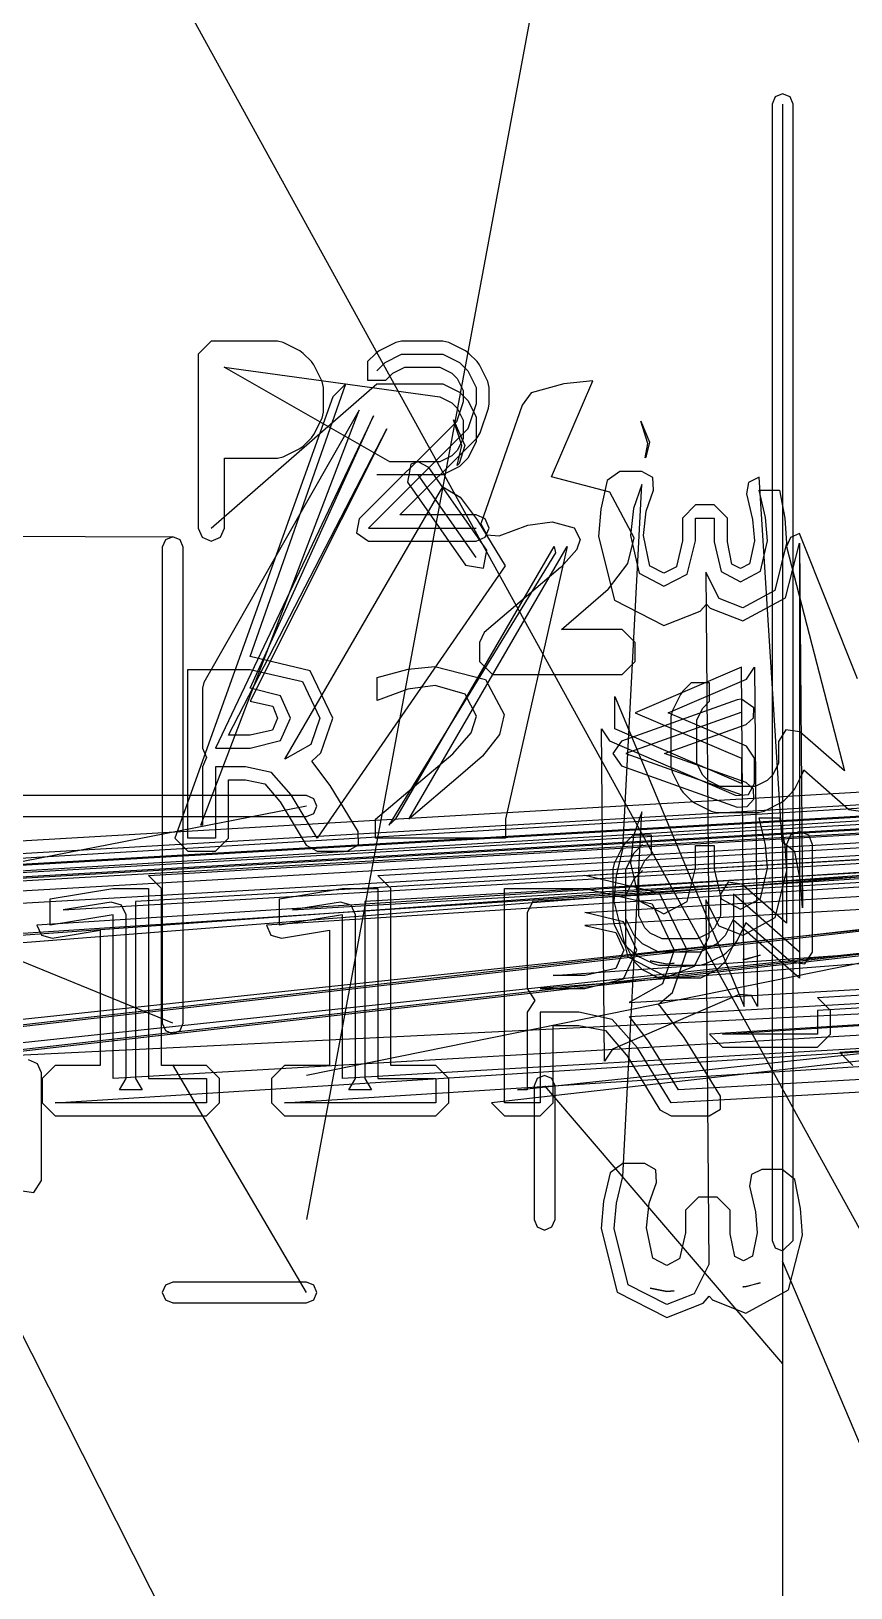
# Model space of a CAD drawing. Extents: x 0 to 334, y -361 to 120.
# Drawn here: x 89.48 to 94.19, y 55.73 to 64.69 of the extents above; entities that cross this region are included whole.
import ezdxf

# ---------------------------------------------------------------- set-up
doc = ezdxf.new("R2010")
doc.units = 0

msp = doc.modelspace()

# ---------------------------------------------------------------- linework, layer by layer
at = {"layer": 'Layer 1'}
for p, q in [((79.31, 84.9092), (292.42, -302.024)), ((77.19, 81.3792), (138.215, -39.3149)), ((128.07, 66.1792), (91.06, 58.6792)), ((92.43, 65.2192), (91.06, 57.8492)), ((93.757574, 64.311626), (93.74, 64.2692)), ((93.74, 64.2692), (93.74, 57.7292)), ((93.8, 64.3292), (93.757574, 64.311626)), ((93.842426, 64.311626), (93.8, 64.3292)), ((93.8, 64.3292), (93.8, 64.3292)), ((93.8, 64.2692), (93.8, 51.1292)), ((93.86, 64.2692), (93.842426, 64.311626)), ((93.86, 57.7292), (93.86, 64.2692)), ((90.51189, 62.9048), (90.43689, 62.8298)), ((90.892824, 62.904777), (90.51189, 62.9048)), ((90.926366, 62.896859), (90.892824, 62.904777)), ((91.6071, 62.9048), (91.573558, 62.896882)), ((91.845224, 62.904777), (91.6071, 62.9048)), ((91.878766, 62.896859), (91.845224, 62.904777)), ((90.43689, 62.8298), (90.4369, 62.306)), ((91.021604, 62.849239), (90.926366, 62.896859)), ((91.041095, 62.83519), (91.021604, 62.849239)), ((91.088714, 62.787571), (91.041095, 62.83519)), ((91.458829, 62.835213), (91.41121, 62.787594)), ((91.47832, 62.849262), (91.458829, 62.835213)), ((91.573558, 62.896882), (91.47832, 62.849262)), ((91.511862, 62.78218), (91.6071, 62.8298)), ((91.6071, 62.8298), (91.8452, 62.8298)), ((91.8452, 62.8298), (91.940438, 62.78218)), ((91.974004, 62.849239), (91.878766, 62.896859)), ((91.993495, 62.83519), (91.974004, 62.849239)), ((92.041114, 62.787571), (91.993495, 62.83519)), ((90.58689, 62.7548), (91.8275, 62.5846)), ((91.5393, 62.2108), (90.58689, 62.7548)), ((91.102763, 62.768079), (91.088714, 62.787571)), ((91.150382, 62.672841), (91.102763, 62.768079)), ((91.41121, 62.787594), (91.41121, 62.681528)), ((91.464243, 62.734561), (91.511862, 62.78218)), ((91.556289, 62.720541), (91.624805, 62.7548)), ((91.624805, 62.7548), (91.8275, 62.7548)), ((91.8275, 62.7548), (91.896016, 62.720541)), ((91.940438, 62.78218), (91.988057, 62.734561)), ((91.988057, 62.734561), (92.035676, 62.639323)), ((92.055163, 62.768079), (92.041114, 62.787571)), ((92.102782, 62.672841), (92.055163, 62.768079)), ((90.51189, 61.8298), (91.4643, 62.6596)), ((90.736167, 61.090805), (91.287043, 62.658994)), ((91.1583, 62.6393), (91.150382, 62.672841)), ((91.158376, 62.496476), (91.1583, 62.6393)), ((91.287043, 62.658994), (91.212043, 62.583994)), ((91.41121, 62.681528), (91.517276, 62.681528)), ((91.4643, 62.6596), (91.8452, 62.6596)), ((91.517276, 62.681528), (91.556289, 62.720541)), ((91.8452, 62.6596), (91.940438, 62.61198)), ((91.896016, 62.720541), (91.926423, 62.690134)), ((91.926423, 62.690134), (91.960681, 62.621618)), ((92.035676, 62.639323), (92.0357, 62.5441)), ((92.1107, 62.6393), (92.102782, 62.672841)), ((92.110682, 62.544085), (92.1107, 62.6393)), ((92.540955, 62.658911), (92.352071, 62.6083)), ((92.470427, 62.125306), (92.708126, 62.676572)), ((92.708126, 62.676572), (92.540955, 62.658911)), ((91.212043, 62.583994), (90.3019, 60.0438)), ((91.8275, 62.5846), (91.896016, 62.550341)), ((91.896016, 62.550341), (91.926423, 62.519934)), ((91.9607, 62.5563), (91.922529, 62.441786)), ((91.940438, 62.61198), (91.988057, 62.564361)), ((91.960681, 62.621618), (91.9607, 62.5563)), ((91.988057, 62.564361), (92.035676, 62.469123)), ((92.0357, 62.5441), (91.988081, 62.401243)), ((92.106833, 62.520368), (92.110682, 62.544085)), ((92.352071, 62.6083), (92.300699, 62.537119)), ((90.4519, 60.1188), (91.362043, 62.508994)), ((91.362043, 62.508994), (90.4687, 60.9408)), ((91.446167, 62.475921), (90.536, 60.5627)), ((90.7361, 60.907752), (91.446167, 62.475921)), ((91.102839, 62.367697), (91.150458, 62.462935)), ((91.150458, 62.462935), (91.158376, 62.496476)), ((91.926423, 62.519934), (91.960681, 62.451418)), ((92.035676, 62.469123), (92.0357, 62.3262)), ((92.059214, 62.377511), (92.106833, 62.520368)), ((92.300699, 62.537119), (92.063, 61.8531)), ((90.611, 60.6377), (91.521167, 62.400921)), ((91.521167, 62.400921), (90.7361, 60.8327)), ((91.08879, 62.348205), (91.102839, 62.367697)), ((91.922529, 62.441786), (91.363619, 61.882877)), ((91.988081, 62.401243), (91.416652, 61.829815)), ((91.905547, 62.451909), (91.971425, 62.304046)), ((91.953637, 62.304046), (91.905547, 62.451909)), ((91.905547, 62.451909), (91.905547, 62.451909)), ((91.960681, 62.451418), (91.9607, 62.3439)), ((92.041096, 62.348195), (92.059214, 62.377511)), ((92.98299, 62.443978), (93.033298, 62.324228)), ((93.023386, 62.315765), (92.98299, 62.443978)), ((92.98299, 62.443978), (92.98299, 62.443978)), ((90.4369, 62.306), (90.4369, 61.8298)), ((90.926441, 62.238918), (91.021679, 62.286537)), ((91.021679, 62.286537), (91.041171, 62.300586)), ((91.041171, 62.300586), (91.08879, 62.348205)), ((91.5977, 61.9048), (92.041096, 62.348195)), ((91.926442, 62.275384), (91.896035, 62.244977)), ((91.9607, 62.3439), (91.926442, 62.275384)), ((91.926476, 62.188823), (91.953637, 62.304046)), ((91.971425, 62.304046), (91.937533, 62.200562)), ((92.0357, 62.3262), (91.988081, 62.230962)), ((93.00846, 62.234368), (93.023386, 62.315765)), ((93.033298, 62.324228), (93.01392, 62.244382)), ((90.5869, 61.8298), (90.5869, 62.231)), ((90.5869, 62.231), (90.8929, 62.231)), ((90.8929, 62.231), (90.926441, 62.238918)), ((91.827519, 62.210719), (91.5393, 62.2108)), ((91.659386, 62.197242), (91.640954, 62.09279)), ((91.702021, 62.210799), (91.659386, 62.197242)), ((91.763838, 62.17881), (91.702021, 62.210799)), ((91.702021, 62.210799), (91.702021, 62.210799)), ((91.896035, 62.244977), (91.827519, 62.210719)), ((91.937167, 62.200132), (91.926476, 62.188823)), ((91.937533, 62.200562), (91.937167, 62.200132)), ((91.988081, 62.230962), (91.940462, 62.183343)), ((93.01369, 62.243928), (93.00846, 62.234368)), ((93.01392, 62.244382), (93.01369, 62.243928)), ((91.845224, 62.135724), (91.4643, 62.1358)), ((92.035729, 61.65961), (91.702396, 62.1358)), ((92.097171, 61.70262), (91.763838, 62.17881)), ((91.940462, 62.183343), (91.845224, 62.135724)), ((92.804682, 62.03638), (92.470427, 62.125306)), ((92.790927, 62.102462), (92.752852, 61.939005)), ((92.8627, 62.1557), (92.790927, 62.102462)), ((92.989555, 62.155692), (92.8627, 62.1557)), ((93.053453, 62.119948), (92.989555, 62.155692)), ((93.056457, 62.046793), (93.053453, 62.119948)), ((93.6641, 62.122), (93.604148, 62.092056)), ((93.798196, 60.023067), (93.6641, 62.122)), ((90.934611, 60.499524), (91.844764, 62.067718)), ((91.640954, 62.09279), (91.974287, 61.6166)), ((91.844764, 62.067718), (91.944019, 62.00652)), ((91.944019, 62.00652), (92.041699, 61.877614)), ((92.945599, 61.772962), (92.804682, 62.03638)), ((92.879577, 59.981795), (92.9896, 62.0807)), ((92.9896, 62.0807), (92.941423, 61.942789)), ((93.01467, 61.926866), (93.056457, 62.046793)), ((93.604148, 62.092056), (93.592059, 62.026141)), ((93.592059, 62.026141), (93.626553, 61.878171)), ((93.664061, 62.04696), (93.7813, 62.047)), ((93.700519, 61.89031), (93.664061, 62.04696)), ((93.7813, 62.047), (93.81255, 61.885853)), ((92.752852, 61.939005), (92.739523, 61.781642)), ((92.941423, 61.942789), (92.925147, 61.786139)), ((93.000102, 61.786131), (93.01467, 61.926866)), ((93.2989, 61.9623), (93.2239, 61.8873)), ((93.4069, 61.9623), (93.2989, 61.9623)), ((93.4819, 61.8873), (93.4069, 61.9623)), ((60.93, 61.8992), (90.29, 61.7792)), ((90.4369, 61.8298), (90.458867, 61.776767)), ((90.564933, 61.776767), (90.5869, 61.8298)), ((91.363619, 61.882877), (91.347372, 61.801147)), ((91.416652, 61.829815), (92.0357, 61.8298)), ((92.0357, 61.9048), (91.5977, 61.9048)), ((92.088733, 61.882833), (92.0357, 61.9048)), ((92.041699, 61.877614), (92.203186, 61.611989)), ((92.063, 61.8531), (92.097579, 61.789931)), ((92.1107, 61.8298), (92.088733, 61.882833)), ((92.088733, 61.776767), (92.1107, 61.8298)), ((92.169424, 61.785), (92.334014, 61.845591)), ((92.334014, 61.845591), (92.473578, 61.864688)), ((92.473578, 61.864688), (92.59964, 61.830768)), ((92.59964, 61.830768), (92.599985, 61.830512)), ((92.599985, 61.830512), (92.635687, 61.764558)), ((93.2239, 61.8873), (93.2238, 61.7569)), ((93.298845, 61.756908), (93.2989, 61.8873)), ((93.2989, 61.8873), (93.4069, 61.8873)), ((93.4069, 61.8873), (93.4069, 61.7509)), ((93.481939, 61.75094), (93.4819, 61.8873)), ((93.626553, 61.878171), (93.626554, 61.87817)), ((93.626554, 61.87817), (93.637277, 61.756936)), ((93.712238, 61.756896), (93.700519, 61.89031)), ((93.81255, 61.885853), (93.822967, 61.743444)), ((90.247574, 61.761626), (90.23, 61.7192)), ((90.29, 61.7792), (90.247574, 61.761626)), ((90.332426, 61.761626), (90.29, 61.7792)), ((90.29, 61.7792), (90.29, 61.7792)), ((90.35, 61.7192), (90.332426, 61.761626)), ((90.458867, 61.776767), (90.5119, 61.7548)), ((90.5119, 61.7548), (90.564933, 61.776767)), ((91.347372, 61.801147), (91.416652, 61.754844)), ((91.416652, 61.754844), (92.0357, 61.7548)), ((92.0357, 61.7548), (92.088733, 61.776767)), ((92.097579, 61.789931), (92.169424, 61.785)), ((92.635687, 61.764558), (92.616249, 61.707114)), ((92.739523, 61.781642), (92.83161, 61.415194)), ((92.90995, 61.625169), (92.945599, 61.772962)), ((92.925147, 61.786139), (92.973975, 61.569528)), ((93.036582, 61.610748), (93.000102, 61.786131)), ((93.2238, 61.7569), (93.188764, 61.607615)), ((93.250017, 61.564281), (93.298845, 61.756908)), ((93.4069, 61.7509), (93.445311, 61.580009)), ((93.508126, 61.621089), (93.481939, 61.75094)), ((93.637277, 61.756936), (93.609457, 61.623823)), ((93.671873, 61.582258), (93.712238, 61.756896)), ((93.822967, 61.743444), (93.754608, 61.470619)), ((93.816696, 61.428491), (93.897986, 61.743416)), ((93.844567, 61.775674), (93.8226, 61.722641)), ((93.8976, 61.797641), (93.844567, 61.775674)), ((94.2313, 60.9608), (93.8976, 61.797641)), ((93.897986, 61.743416), (93.914863, 59.644511)), ((90.29, 58.9792), (83.75, 61.6592)), ((90.23, 61.7192), (90.23, 58.9792)), ((90.35, 58.9792), (90.35, 61.7192)), ((92.493289, 61.686989), (91.5327, 60.1188)), ((91.574137, 60.155043), (92.484259, 61.723202)), ((91.649144, 60.154447), (92.559243, 61.722666)), ((92.078739, 61.598168), (92.097171, 61.70262)), ((92.559243, 61.722666), (92.2045, 60.1545)), ((92.484259, 61.723202), (92.493289, 61.686989)), ((92.616026, 61.706753), (92.522583, 61.602716)), ((92.616249, 61.707114), (92.616026, 61.706753)), ((93.8226, 61.722641), (94.1563, 60.432)), ((93.8976, 61.722641), (93.8979, 59.2393)), ((92.203186, 61.611989), (91.1221, 60.0438)), ((91.974287, 61.6166), (92.078739, 61.598168)), ((92.522256, 61.602411), (92.328622, 61.436717)), ((92.522583, 61.602716), (92.522256, 61.602411)), ((92.798043, 61.480149), (92.90995, 61.625169)), ((92.973975, 61.569528), (93.115902, 61.494576)), ((93.036771, 61.610458), (93.036582, 61.610748)), ((93.115857, 61.569568), (93.036771, 61.610458)), ((93.188274, 61.606916), (93.115857, 61.569568)), ((93.115902, 61.494576), (93.250017, 61.564281)), ((93.188764, 61.607615), (93.188274, 61.606916)), ((93.434295, 61.423399), (93.357472, 61.574802)), ((93.357472, 61.574802), (93.374368, 59.475869)), ((93.445311, 61.580009), (93.55729, 61.520797)), ((93.557329, 61.595837), (93.508126, 61.621089)), ((93.55729, 61.520797), (93.671873, 61.582258)), ((93.608918, 61.623001), (93.557329, 61.595837)), ((93.609457, 61.623823), (93.608918, 61.623001)), ((92.668125, 61.366413), (92.796464, 61.478589)), ((92.796464, 61.478589), (92.798043, 61.480149)), ((93.754608, 61.470619), (93.571014, 61.370184)), ((92.328621, 61.436716), (92.081377, 61.228457)), ((92.328622, 61.436717), (92.328621, 61.436716)), ((92.83161, 61.415194), (93.115955, 61.268922)), ((93.325368, 61.351203), (93.361242, 61.391889)), ((93.361242, 61.391889), (93.382328, 61.369312)), ((93.571014, 61.370184), (93.434295, 61.423399)), ((93.571033, 61.295156), (93.816696, 61.428491)), ((92.5266, 61.2464), (92.667921, 61.36624)), ((92.667921, 61.36624), (92.668125, 61.366413)), ((93.115955, 61.268922), (93.325368, 61.351203)), ((93.382328, 61.369312), (93.382645, 61.369008)), ((93.382645, 61.369008), (93.571033, 61.295156)), ((92.081377, 61.228457), (92.055123, 61.171459)), ((92.8769, 61.2464), (92.5266, 61.2464)), ((92.9519, 61.1714), (92.8769, 61.2464)), ((92.055123, 61.171459), (92.0551, 61.0608)), ((92.9519, 61.0608), (92.9519, 61.1714)), ((86.0102, 59.829852), (107.371814, 61.078794)), ((87.7558, 59.8299), (108.623054, 61.078794)), ((88.761854, 59.852209), (110.585528, 61.101119)), ((90.1499, 59.8299), (111.768887, 61.078799)), ((91.080169, 61.007533), (90.736167, 61.090805)), ((91.47, 59.8299), (113.089021, 61.078799)), ((91.645205, 61.017077), (91.798027, 61.033353)), ((91.798027, 61.033353), (92.089491, 60.957832)), ((92.0551, 61.0608), (92.1301, 60.9858)), ((92.661504, 59.829846), (114.023145, 61.078799)), ((92.8769, 60.9858), (92.9519, 61.0608)), ((93.5625, 61.0291), (92.95052, 60.766768)), ((93.579447, 59.076375), (93.5625, 61.0291)), ((93.592049, 60.96023), (93.6375, 61.029164)), ((93.6375, 61.029164), (93.654447, 59.076375)), ((107.296814, 61.003794), (85.4732, 58.5204)), ((85.5482, 58.5204), (107.371814, 61.003794)), ((107.371814, 61.003794), (86.0102, 59.7549)), ((108.548054, 61.003794), (86.7244, 58.5204)), ((86.7994, 58.5204), (108.623054, 61.003794)), ((108.623054, 61.003794), (87.7558, 59.7549)), ((111.332192, 60.944268), (89.5085, 59.5432)), ((90.3769, 60.0438), (90.3769, 61.0158)), ((90.3769, 61.0158), (90.7361, 61.0158)), ((90.4687, 60.9408), (90.46101, 60.907727)), ((90.7361, 61.0158), (91.037017, 60.946139)), ((112.652327, 60.944268), (90.8287, 59.5432)), ((91.037017, 60.946139), (91.136272, 60.735852)), ((91.08017, 61.007533), (91.080169, 61.007533)), ((91.211339, 60.735857), (91.08017, 61.007533)), ((91.465577, 60.836141), (91.4656, 60.9689)), ((91.4656, 60.9689), (91.645205, 61.017077)), ((92.089491, 60.957832), (92.198199, 60.756009)), ((113.948145, 61.003799), (92.1245, 58.5204)), ((92.1301, 60.9858), (92.8769, 60.9858)), ((93.140881, 60.766832), (93.592049, 60.96023)), ((93.273505, 60.938795), (93.225886, 60.891176)), ((93.379571, 60.938795), (93.273505, 60.938795)), ((93.379571, 60.832729), (93.379571, 60.938795)), ((85.6232, 58.5954), (107.446814, 60.928794)), ((107.446814, 60.928794), (85.711, 59.6799)), ((107.57647, 60.866542), (85.7528, 59.1538)), ((86.0102, 59.617648), (107.57647, 60.866542)), ((86.192065, 59.663467), (108.015737, 60.912369)), ((108.100572, 60.865502), (86.2769, 59.6166)), ((86.8744, 58.5954), (108.698054, 60.928794)), ((108.698054, 60.928794), (86.9676, 59.6799)), ((111.066774, 60.90871), (89.2431, 59.4837)), ((89.2431, 59.659777), (111.066774, 60.90871)), ((89.6585, 59.6317), (111.775018, 60.928799)), ((111.775018, 60.928799), (90.0749, 59.6799)), ((90.46101, 60.907727), (90.461, 60.5627)), ((90.909403, 60.864132), (90.7361, 60.907752)), ((90.968484, 60.735877), (90.909403, 60.864132)), ((90.9787, 59.6317), (113.095152, 60.928799)), ((113.095152, 60.928799), (91.395, 59.6799)), ((91.642819, 60.901245), (91.465577, 60.836141)), ((91.801155, 60.922729), (91.642819, 60.901245)), ((91.972094, 60.873901), (91.801155, 60.922729)), ((92.038264, 60.747599), (91.972094, 60.873901)), ((92.2745, 58.5954), (114.098145, 60.928799)), ((114.098145, 60.928799), (92.3623, 59.6799)), ((114.227801, 60.866547), (92.4042, 59.1794)), ((92.6615, 59.617616), (114.227801, 60.866547)), ((92.833333, 60.673098), (92.8334, 60.8605)), ((92.8334, 60.8605), (93.579447, 59.076375)), ((93.211837, 60.871684), (93.164218, 60.776446)), ((93.225886, 60.891176), (93.211837, 60.871684)), ((93.563949, 60.845261), (93.539041, 60.840893)), ((93.634897, 60.795487), (93.563949, 60.845261)), ((93.563949, 60.845261), (93.563949, 60.845261)), ((85.8278, 59.2288), (107.65147, 60.791542)), ((107.65147, 60.791542), (86.0102, 59.5426)), ((90.7361, 60.8327), (90.864469, 60.804031)), ((90.864469, 60.804031), (90.86529, 60.803425)), ((90.86529, 60.803425), (90.893484, 60.735825)), ((92.198199, 60.756009), (92.170628, 60.642077)), ((92.4792, 59.2544), (114.302801, 60.791547)), ((114.302801, 60.791547), (92.6615, 59.5426)), ((93.539041, 60.840893), (92.872375, 60.602797)), ((93.564266, 60.770262), (92.8976, 60.532166)), ((92.95052, 60.766768), (93.5625, 60.504436)), ((93.592049, 60.573434), (93.140881, 60.766832)), ((93.164218, 60.776446), (93.1563, 60.742905)), ((93.3063, 60.7252), (93.340558, 60.793716)), ((93.340558, 60.793716), (93.379571, 60.832729)), ((93.632047, 60.738155), (93.634897, 60.795487)), ((90.864455, 60.666307), (90.7361, 60.637648)), ((90.893484, 60.735825), (90.864455, 60.666307)), ((90.909403, 60.60632), (90.968484, 60.735877)), ((91.136272, 60.735852), (91.084281, 60.583508)), ((91.141435, 60.53487), (91.211339, 60.735857)), ((92.007543, 60.650594), (92.038264, 60.747599)), ((92.77528, 58.761577), (92.7584, 60.6731)), ((92.7584, 60.6731), (92.803673, 60.604243)), ((93.5625, 60.3583), (92.833333, 60.673098)), ((93.120591, 60.532166), (93.589491, 60.699631)), ((93.1563, 60.742905), (93.1563, 60.4572)), ((93.306319, 60.474881), (93.3063, 60.7252)), ((93.589491, 60.699631), (93.632047, 60.738155)), ((93.81936, 60.668339), (93.775347, 60.600051)), ((93.899735, 60.656494), (93.81936, 60.668339)), ((90.7361, 60.637648), (90.611, 60.6377)), ((90.7361, 60.5627), (90.909403, 60.60632)), ((91.084281, 60.583508), (90.934611, 60.499524)), ((91.901198, 60.530802), (92.007543, 60.650594)), ((92.170628, 60.642077), (92.07216, 60.515775)), ((92.803673, 60.604243), (93.53284, 60.289445)), ((92.872375, 60.602797), (92.822614, 60.532166)), ((93.6375, 60.5045), (93.592049, 60.573434)), ((93.775347, 60.600051), (93.7753, 60.4749)), ((94.1563, 60.432), (93.899735, 60.656494)), ((90.461, 60.5627), (90.483996, 60.508663)), ((90.483996, 60.508663), (90.461, 60.454627)), ((90.536, 60.5627), (90.7361, 60.5627)), ((91.090595, 60.487836), (91.141435, 60.53487)), ((91.195872, 60.348102), (91.090595, 60.487836)), ((91.704262, 60.362182), (91.901198, 60.530802)), ((92.07216, 60.515775), (91.94691, 60.4064)), ((92.822614, 60.532166), (92.872375, 60.461535)), ((92.8976, 60.532166), (93.564266, 60.294071)), ((93.589491, 60.364702), (93.120591, 60.532166)), ((93.5625, 60.504436), (93.5625, 60.3583)), ((93.637567, 60.358302), (93.6375, 60.5045)), ((90.461, 60.454627), (90.461, 60.1188)), ((90.709324, 60.454607), (90.536, 60.4546)), ((90.536, 60.4546), (90.536, 60.0438)), ((90.858207, 60.422706), (90.709324, 60.454607)), ((90.971642, 60.293149), (90.858207, 60.422706)), ((91.94691, 60.4064), (91.649144, 60.154447)), ((92.872375, 60.461535), (93.539041, 60.22344)), ((93.1563, 60.4572), (93.164218, 60.423659)), ((93.164218, 60.423659), (93.211837, 60.328421)), ((93.340577, 60.406365), (93.306319, 60.474881)), ((93.370984, 60.375958), (93.340577, 60.406365)), ((93.741042, 60.406384), (93.710635, 60.375977)), ((93.7753, 60.4749), (93.741042, 60.406384)), ((93.869739, 60.328397), (93.917358, 60.423635)), ((93.917358, 60.423635), (93.922548, 60.437137)), ((93.922548, 60.437137), (94.181841, 60.210257)), ((90.611, 60.0438), (90.611, 60.3796)), ((90.611, 60.3796), (90.7093, 60.3796)), ((90.7093, 60.3796), (90.82022, 60.358017)), ((90.82022, 60.358017), (90.820626, 60.35778)), ((90.820626, 60.35778), (90.907219, 60.254701)), ((91.357186, 60.082761), (91.195872, 60.348102)), ((91.4577, 60.1545), (91.704262, 60.362182)), ((92.916813, 59.09923), (114.740455, 60.348129)), ((93.211837, 60.328421), (93.225886, 60.308929)), ((93.225886, 60.308929), (93.273505, 60.26131)), ((93.4395, 60.3417), (93.370984, 60.375958)), ((93.642119, 60.341719), (93.4395, 60.3417)), ((93.632047, 60.326178), (93.589491, 60.364702)), ((93.603767, 60.295639), (93.637567, 60.358302)), ((93.634897, 60.268846), (93.632047, 60.326178)), ((93.710635, 60.375977), (93.642119, 60.341719)), ((93.808071, 60.261286), (93.85569, 60.308905)), ((93.85569, 60.308905), (93.869739, 60.328397)), ((94.0009, 59.1271), (115.278435, 60.376)), ((91.06, 60.2292), (83.75, 58.7992)), ((91.06, 60.2892), (84.52, 60.2892)), ((90.907219, 60.254701), (90.907403, 60.254394)), ((90.907403, 60.254394), (91.057861, 60.005045)), ((91.1221, 60.0438), (90.971642, 60.293149)), ((91.102426, 60.271626), (91.06, 60.2892)), ((91.12, 60.2292), (91.102426, 60.271626)), ((91.102426, 60.186774), (91.12, 60.2292)), ((92.919484, 59.018767), (114.743133, 60.26772)), ((93.273505, 60.26131), (93.292997, 60.247261)), ((93.292997, 60.247261), (93.388235, 60.199642)), ((115.203435, 60.301), (93.3798, 58.9165)), ((93.4548, 58.9165), (115.278435, 60.301)), ((93.53284, 60.289445), (93.603767, 60.295639)), ((93.539041, 60.22344), (93.596373, 60.22629)), ((93.596373, 60.22629), (93.634897, 60.268846)), ((93.693341, 60.199618), (93.788579, 60.247237)), ((93.788579, 60.247237), (93.808071, 60.261286)), ((115.278435, 60.301), (94.0009, 59.0521)), ((115.952149, 60.221625), (94.1285, 58.8115)), ((84.52, 60.1692), (91.06, 60.1692)), ((91.06, 60.1692), (91.102426, 60.186774)), ((91.4577, 60.0438), (91.4577, 60.1545)), ((91.5327, 60.1199), (91.574137, 60.155043)), ((92.2045, 60.1545), (92.2045, 60.0438)), ((92.879577, 58.096751), (92.9896, 60.1957)), ((92.9896, 60.1957), (92.941423, 60.057788)), ((93.388235, 60.199642), (93.421776, 60.191724)), ((93.421776, 60.191724), (93.6598, 60.1917)), ((93.6598, 60.1917), (93.693341, 60.199618)), ((93.700519, 60.005311), (93.664061, 60.16196)), ((93.664061, 60.16196), (93.7813, 60.1619)), ((93.7813, 60.1619), (93.81255, 60.000754)), ((94.181841, 60.210257), (94.262216, 60.198412)), ((90.3019, 60.0438), (90.3769, 59.9688)), ((90.536, 60.0438), (90.3769, 60.0438)), ((90.461, 60.1188), (90.4519, 60.1188)), ((90.536, 59.9688), (90.611, 60.0438)), ((91.358465, 60.007042), (91.357186, 60.082761)), ((92.2045, 60.0438), (91.4577, 60.0438)), ((91.5327, 60.1188), (91.5327, 60.1199)), ((92.939805, 60.061395), (92.892186, 60.013776)), ((92.941423, 60.057788), (92.925147, 59.901139)), ((93.045871, 60.061395), (92.939805, 60.061395)), ((93.045871, 59.955329), (93.045871, 60.061395)), ((93.844567, 60.061433), (93.8226, 60.0084)), ((93.8976, 60.0834), (93.844567, 60.061433)), ((93.950633, 60.061433), (93.8976, 60.0834)), ((93.8976, 60.0834), (93.8976, 60.0834)), ((93.9726, 60.0084), (93.950633, 60.061433)), ((90.3769, 59.9688), (90.536, 59.9688)), ((91.057861, 60.005045), (91.122076, 59.968793)), ((91.122076, 59.968793), (91.2931, 59.9688)), ((91.2931, 59.9688), (91.358465, 60.007042)), ((92.878137, 59.994284), (92.830518, 59.899046)), ((92.84377, 59.828144), (92.879577, 59.981795)), ((92.892186, 60.013776), (92.878137, 59.994284)), ((92.8976, 59.8655), (92.945219, 59.960738)), ((92.945219, 59.960738), (92.992838, 60.008357)), ((93.006858, 59.916316), (93.045871, 59.955329)), ((93.298845, 59.871907), (93.2989, 60.0023)), ((93.2989, 60.0023), (93.4069, 60.0023)), ((93.4069, 60.0023), (93.4069, 59.8659)), ((93.712238, 59.871896), (93.700519, 60.005311)), ((93.871097, 59.965688), (93.798196, 60.023067)), ((93.81255, 60.000754), (93.822967, 59.858345)), ((93.8226, 60.0084), (93.8226, 59.5546)), ((93.903732, 59.797243), (93.871097, 59.965688)), ((93.8976, 60.0084), (93.8976, 59.3893)), ((93.972629, 59.3893), (93.9726, 60.0084)), ((111.141774, 59.864433), (89.3181, 58.79)), ((89.6129, 58.5204), (111.436574, 59.909909)), ((111.436574, 59.909909), (89.9473, 58.661)), ((90.9331, 58.5204), (112.756708, 59.909909)), ((112.756708, 59.909909), (91.2674, 58.661)), ((92.830518, 59.899046), (92.8226, 59.865505)), ((92.8226, 59.865505), (92.8226, 59.5798)), ((92.897624, 59.579777), (92.8976, 59.8655)), ((92.925147, 59.901139), (92.973975, 59.684527)), ((92.945519, 59.810738), (92.993138, 59.858357)), ((92.9726, 59.8478), (93.006858, 59.916316)), ((93.250017, 59.679281), (93.298845, 59.871907)), ((93.4069, 59.8659), (93.445311, 59.69501)), ((93.671873, 59.697258), (93.712238, 59.871896)), ((93.822967, 59.858345), (93.754608, 59.58552)), ((90.2249, 59.7549), (90.1499, 59.8299)), ((91.545, 59.7549), (91.47, 59.8299)), ((93.091248, 59.72802), (92.661504, 59.829846)), ((92.8314, 59.682737), (92.84377, 59.828144)), ((92.8979, 59.7155), (92.945519, 59.810738)), ((92.972619, 59.597482), (92.9726, 59.8478)), ((115.201438, 59.769353), (93.1579, 58.5204)), ((115.067187, 59.844353), (93.2, 58.5954)), ((93.48566, 59.790939), (93.441647, 59.722651)), ((93.566035, 59.779094), (93.48566, 59.790939)), ((93.8226, 59.5546), (93.566035, 59.779094)), ((93.903746, 59.797144), (93.903732, 59.797243)), ((93.914863, 59.644511), (93.903746, 59.797144)), ((89.583579, 59.543169), (89.5836, 59.6953)), ((89.5836, 59.6953), (89.945295, 59.754831)), ((89.935186, 59.676715), (89.658579, 59.631442)), ((89.995859, 59.659852), (89.935186, 59.676715)), ((89.945295, 59.754831), (90.1499, 59.7549)), ((90.0749, 59.6799), (90.0749, 58.661)), ((90.1499, 59.7549), (90.1499, 58.661)), ((90.2249, 58.736), (90.2249, 59.7549)), ((90.903679, 59.543169), (90.9037, 59.6953)), ((90.9037, 59.6953), (91.265394, 59.754831)), ((91.255286, 59.676715), (90.978679, 59.631442)), ((91.315959, 59.659852), (91.255286, 59.676715)), ((91.265394, 59.754831), (91.47, 59.7549)), ((91.395, 59.6799), (91.395, 58.661)), ((91.47, 59.7549), (91.47, 58.661)), ((91.545, 58.736), (91.545, 59.7549)), ((92.1995, 58.5204), (92.1995, 59.7549)), ((92.1995, 59.7549), (92.6615, 59.7549)), ((92.3623, 59.6799), (92.329122, 59.617648)), ((92.6615, 59.7549), (93.048523, 59.66643)), ((92.910176, 59.358944), (92.8314, 59.682737)), ((92.897924, 59.429776), (92.8979, 59.7155)), ((92.973975, 59.684527), (93.115902, 59.609575)), ((93.251184, 59.399313), (93.091248, 59.72802)), ((93.115902, 59.609575), (93.250017, 59.679281)), ((93.434295, 59.5383), (93.357472, 59.689703)), ((93.357472, 59.689703), (93.374368, 57.590825)), ((93.441647, 59.722651), (93.4417, 59.5975)), ((93.445311, 59.69501), (93.55729, 59.635798)), ((93.8976, 59.3893), (93.516647, 59.722634)), ((93.516647, 59.722634), (93.5167, 59.5798)), ((93.55729, 59.635798), (93.671873, 59.697258)), ((89.9473, 59.6027), (89.583579, 59.543169)), ((89.658579, 59.631442), (89.6585, 59.6317)), ((89.9473, 58.661), (89.9473, 59.6027)), ((90.0223, 59.6027), (89.995859, 59.659852)), ((90.022281, 58.66096), (90.0223, 59.6027)), ((91.2674, 59.6027), (90.903679, 59.543169)), ((90.978679, 59.631442), (90.9787, 59.6317)), ((91.2674, 58.661), (91.2674, 59.6027)), ((91.3424, 59.6027), (91.315959, 59.659852)), ((91.342381, 58.66096), (91.3424, 59.6027)), ((92.329122, 59.617648), (92.3292, 59.1794)), ((92.884392, 59.562219), (92.6615, 59.617616)), ((93.006877, 59.528965), (92.972619, 59.597482)), ((93.048523, 59.66643), (93.17618, 59.399367)), ((93.4417, 59.5975), (93.407442, 59.528983)), ((89.5085, 59.5432), (89.534941, 59.486048)), ((89.595614, 59.469185), (89.872221, 59.514458)), ((89.872221, 59.514458), (89.8723, 58.736)), ((90.8287, 59.5432), (90.855141, 59.486048)), ((90.915814, 59.469185), (91.192421, 59.514458)), ((91.192421, 59.514458), (91.1924, 58.736)), ((92.6615, 59.5426), (92.839822, 59.501883)), ((92.8226, 59.5798), (92.830518, 59.546259)), ((92.830518, 59.546259), (92.878137, 59.45102)), ((92.839822, 59.501883), (92.840643, 59.501285)), ((92.840643, 59.501285), (92.885379, 59.399319)), ((92.960379, 59.399335), (92.884392, 59.562219)), ((92.945243, 59.484538), (92.897624, 59.579777)), ((93.037284, 59.498558), (93.006877, 59.528965)), ((93.1058, 59.4643), (93.037284, 59.498558)), ((93.377035, 59.498576), (93.308519, 59.464318)), ((93.407442, 59.528983), (93.377035, 59.498576)), ((93.571014, 59.485084), (93.434295, 59.5383)), ((93.5167, 59.5798), (93.469081, 59.484561)), ((93.8979, 59.2393), (93.516947, 59.572633)), ((93.516947, 59.572633), (93.517, 59.4298)), ((93.536139, 59.450997), (93.583758, 59.546236)), ((93.754608, 59.58552), (93.571014, 59.485084)), ((93.583758, 59.546236), (93.588948, 59.559738)), ((93.588948, 59.559738), (93.848241, 59.332857)), ((89.534941, 59.486048), (89.595614, 59.469185)), ((90.855141, 59.486048), (90.915814, 59.469185)), ((92.878137, 59.45102), (92.892186, 59.431528)), ((92.892186, 59.431528), (92.939805, 59.383909)), ((92.945543, 59.334538), (92.897924, 59.429776)), ((92.992862, 59.436919), (92.945243, 59.484538)), ((93.0881, 59.3893), (92.992862, 59.436919)), ((93.308519, 59.464318), (93.1058, 59.4643)), ((93.374368, 59.475869), (93.290384, 59.306478)), ((93.421462, 59.436942), (93.326224, 59.389323)), ((93.469081, 59.484561), (93.421462, 59.436942)), ((93.517, 59.4298), (93.469381, 59.334562)), ((93.474471, 59.383886), (93.52209, 59.431505)), ((93.52209, 59.431505), (93.536139, 59.450997)), ((92.885379, 59.399319), (92.839806, 59.295089)), ((92.884392, 59.234797), (92.960379, 59.399335)), ((93.132832, 59.245017), (92.910176, 59.358944)), ((92.939805, 59.383909), (92.959297, 59.36986)), ((92.993162, 59.286919), (92.945543, 59.334538)), ((92.959297, 59.36986), (93.054535, 59.322241)), ((93.132832, 59.320017), (93.037875, 59.339464)), ((93.037875, 59.339464), (93.132832, 59.320671)), ((93.054535, 59.322241), (93.088076, 59.314323)), ((93.326224, 59.389323), (93.0881, 59.3893)), ((93.17618, 59.399367), (93.109312, 59.20589)), ((93.17562, 59.324579), (93.132832, 59.320017)), ((93.132832, 59.320671), (93.17562, 59.324579)), ((93.166098, 59.156837), (93.251184, 59.399313)), ((93.17562, 59.324579), (93.17562, 59.324579)), ((93.3262, 59.3143), (93.359741, 59.322218)), ((93.359741, 59.322218), (93.454979, 59.369837)), ((93.469381, 59.334562), (93.421762, 59.286943)), ((93.454979, 59.369837), (93.474471, 59.383886)), ((93.58791, 59.346251), (93.571861, 59.346918)), ((93.571861, 59.346918), (93.574238, 59.346904)), ((93.574238, 59.346904), (93.671269, 59.370621)), ((93.671269, 59.370621), (93.58791, 59.346251)), ((93.671269, 59.370621), (93.671269, 59.370621)), ((93.848241, 59.332857), (93.928616, 59.321012)), ((93.928616, 59.321012), (93.972629, 59.3893)), ((92.6615, 59.254384), (92.4792, 59.2544)), ((92.839806, 59.295089), (92.6615, 59.254384)), ((92.6615, 59.1794), (92.884392, 59.234797)), ((93.0884, 59.2393), (92.993162, 59.286919)), ((93.088076, 59.314323), (93.3262, 59.3143)), ((93.326524, 59.239324), (93.0884, 59.2393)), ((93.290384, 59.306478), (93.132832, 59.245017)), ((93.421762, 59.286943), (93.326524, 59.239324)), ((92.3292, 59.1794), (92.373953, 59.110773)), ((92.4042, 59.1794), (92.6615, 59.1794)), ((93.54972, 59.145232), (92.820553, 58.830434)), ((93.109312, 59.20589), (92.916813, 59.09923)), ((93.084277, 59.086871), (93.166098, 59.156837)), ((93.620647, 59.139038), (93.54972, 59.145232)), ((93.654447, 59.076375), (93.620647, 59.139038)), ((92.373953, 59.110773), (92.3292, 59.042147)), ((93.096285, 59.075683), (93.084277, 59.086871)), ((93.234146, 58.896781), (93.096285, 59.075683)), ((94.0759, 59.0521), (94.0009, 59.1271)), ((94.0009, 59.0521), (94.0009, 58.9165)), ((94.0759, 58.9165), (94.0759, 59.0521)), ((90.23, 58.9792), (90.247574, 58.936774)), ((90.332426, 58.936774), (90.35, 58.9792)), ((92.3292, 59.042147), (92.3292, 58.5954)), ((92.627009, 59.042125), (92.4042, 59.0422)), ((92.4042, 59.0422), (92.4042, 58.5204)), ((92.4792, 58.5204), (92.4792, 58.9672)), ((92.4792, 58.9672), (92.6271, 58.9672)), ((92.818495, 59.001611), (92.627009, 59.042125)), ((92.6271, 58.9672), (92.78098, 58.936796)), ((92.964388, 58.837073), (92.818495, 59.001611)), ((93.028505, 58.876043), (92.919484, 59.018767)), ((90.247574, 58.936774), (90.29, 58.9192)), ((90.29, 58.9192), (90.332426, 58.936774)), ((92.78098, 58.936796), (92.781384, 58.936563)), ((92.781384, 58.936563), (92.900295, 58.798348)), ((93.2, 58.5954), (93.028505, 58.876043)), ((93.441666, 58.559721), (93.234146, 58.896781)), ((93.3798, 58.9165), (93.4548, 58.8415)), ((94.0009, 58.9165), (93.4548, 58.9165)), ((94.0009, 58.8415), (94.0759, 58.9165)), ((92.820553, 58.830434), (92.77528, 58.761577)), ((92.900295, 58.798348), (92.900482, 58.798041)), ((92.900482, 58.798041), (93.093994, 58.481368)), ((93.1579, 58.5204), (92.964388, 58.837073)), ((93.4548, 58.8415), (94.0009, 58.8415)), ((94.1285, 58.8115), (94.2035, 58.7365)), ((89.512533, 58.745933), (89.4595, 58.7679)), ((89.5345, 58.6929), (89.512533, 58.745933)), ((89.534529, 58.0739), (89.5345, 58.6929)), ((89.6129, 58.736), (89.5379, 58.661)), ((89.8723, 58.736), (89.6129, 58.736)), ((90.4842, 58.736), (90.2249, 58.736)), ((91.06, 57.4292), (90.29, 58.7392)), ((90.5592, 58.661), (90.4842, 58.736)), ((90.9331, 58.736), (90.8581, 58.661)), ((91.1924, 58.736), (90.9331, 58.736)), ((91.8044, 58.736), (91.545, 58.736)), ((91.8794, 58.661), (91.8044, 58.736)), ((89.5379, 58.661), (89.5379, 58.5204)), ((89.9837, 58.5954), (90.022281, 58.66096)), ((90.0749, 58.661), (90.113481, 58.59544)), ((90.1499, 58.661), (90.4842, 58.661)), ((90.4842, 58.661), (90.4842, 58.5204)), ((90.5592, 58.5204), (90.5592, 58.661)), ((90.8581, 58.661), (90.8581, 58.5204)), ((91.3038, 58.5954), (91.342381, 58.66096)), ((91.395, 58.661), (91.433581, 58.59544)), ((91.47, 58.661), (91.8044, 58.661)), ((91.8044, 58.661), (91.8044, 58.5204)), ((91.8794, 58.5204), (91.8794, 58.661)), ((92.387574, 58.661626), (92.37, 58.6192)), ((92.37, 58.6192), (92.37, 57.8492)), ((92.43, 58.6792), (92.387574, 58.661626)), ((92.472426, 58.661626), (92.43, 58.6792)), ((92.43, 58.6792), (92.43, 58.6792)), ((92.43, 58.6192), (93.8, 57.0192)), ((92.49, 58.6192), (92.472426, 58.661626)), ((92.49, 57.8492), (92.49, 58.6192)), ((89.5379, 58.5204), (89.6129, 58.4454)), ((90.4842, 58.5204), (89.6129, 58.5204)), ((90.113481, 58.59544), (89.9837, 58.5954)), ((90.4842, 58.4454), (90.5592, 58.5204)), ((90.8581, 58.5204), (90.9331, 58.4454)), ((91.8044, 58.5204), (90.9331, 58.5204)), ((91.433581, 58.59544), (91.3038, 58.5954)), ((91.8044, 58.4454), (91.8794, 58.5204)), ((92.1245, 58.5204), (92.1995, 58.4454)), ((92.4042, 58.5204), (92.1995, 58.5204)), ((92.3292, 58.5954), (92.2745, 58.5954)), ((92.4042, 58.4454), (92.4792, 58.5204)), ((93.443269, 58.483826), (93.441666, 58.559721)), ((89.6129, 58.4454), (90.4842, 58.4454)), ((90.9331, 58.4454), (91.8044, 58.4454)), ((92.1995, 58.4454), (92.4042, 58.4454)), ((93.093994, 58.481368), (93.157991, 58.445475)), ((93.157991, 58.445475), (93.3778, 58.4454)), ((93.3778, 58.4454), (93.443269, 58.483826)), ((92.8796, 58.1718), (92.807827, 58.118562)), ((93.006555, 58.171793), (92.8796, 58.1718)), ((93.070453, 58.136049), (93.006555, 58.171793)), ((89.490516, 58.005612), (89.534529, 58.0739)), ((92.807827, 58.118562), (92.769752, 57.955104)), ((92.84377, 57.943099), (92.879577, 58.096751)), ((93.073457, 58.062895), (93.070453, 58.136049)), ((93.621048, 58.108156), (93.608959, 58.042241)), ((93.681, 58.1381), (93.621048, 58.108156)), ((93.798196, 58.138022), (93.681, 58.1381)), ((93.871097, 58.080643), (93.798196, 58.138022)), ((93.903732, 57.912199), (93.871097, 58.080643)), ((89.410141, 58.017457), (89.490516, 58.005612)), ((93.03167, 57.942966), (93.073457, 58.062895)), ((93.3158, 57.9784), (93.2408, 57.9034)), ((93.4239, 57.9784), (93.3158, 57.9784)), ((93.4989, 57.9034), (93.4239, 57.9784)), ((93.608959, 58.042241), (93.643453, 57.894272)), ((92.769752, 57.955104), (92.756423, 57.797741)), ((92.8314, 57.797692), (92.84377, 57.943099)), ((93.017102, 57.802232), (93.03167, 57.942966)), ((93.2408, 57.9034), (93.2408, 57.773)), ((93.498839, 57.76704), (93.4989, 57.9034)), ((93.643453, 57.894272), (93.643454, 57.894271)), ((93.643454, 57.894271), (93.654177, 57.773036)), ((93.903746, 57.9121), (93.903732, 57.912199)), ((93.914863, 57.759467), (93.903746, 57.9121)), ((92.37, 57.8492), (92.387574, 57.806774)), ((92.387574, 57.806774), (92.43, 57.7892)), ((92.43, 57.7892), (92.472426, 57.806774)), ((92.472426, 57.806774), (92.49, 57.8492)), ((92.756423, 57.797741), (92.84851, 57.431294)), ((92.910176, 57.4739), (92.8314, 57.797692)), ((93.053582, 57.626847), (93.017102, 57.802232)), ((93.2408, 57.773), (93.205764, 57.623716)), ((93.525026, 57.63719), (93.498839, 57.76704)), ((93.654177, 57.773036), (93.626357, 57.639923)), ((93.74, 57.7292), (93.757574, 57.686774)), ((93.8, 57.6692), (93.86, 57.7292)), ((93.833596, 57.444591), (93.914886, 57.759516)), ((93.914886, 57.759516), (93.914863, 57.759467)), ((93.053771, 57.626558), (93.053582, 57.626847)), ((93.132857, 57.585668), (93.053771, 57.626558)), ((93.205274, 57.623016), (93.132857, 57.585668)), ((93.205764, 57.623716), (93.205274, 57.623016)), ((93.574229, 57.611938), (93.525026, 57.63719)), ((93.625818, 57.639102), (93.574229, 57.611938)), ((93.626357, 57.639923), (93.625818, 57.639102)), ((93.757574, 57.686774), (93.8, 57.6692)), ((93.374368, 57.590825), (93.290384, 57.421433)), ((96.54, 51.1292), (93.8, 57.6092)), ((90.247574, 57.471626), (90.23, 57.4292)), ((90.29, 57.4892), (90.247574, 57.471626)), ((91.06, 57.4892), (90.29, 57.4892)), ((91.102426, 57.471626), (91.06, 57.4892)), ((91.12, 57.4292), (91.102426, 57.471626)), ((93.132832, 57.359973), (92.910176, 57.4739)), ((93.132832, 57.434973), (93.037884, 57.454415)), ((93.037884, 57.454415), (93.132832, 57.435626)), ((93.175605, 57.439531), (93.132832, 57.434973)), ((93.132832, 57.435626), (93.175605, 57.439531)), ((93.175605, 57.439531), (93.175605, 57.439531)), ((93.58791, 57.461206), (93.571848, 57.461874)), ((93.571848, 57.461874), (93.574238, 57.46186)), ((93.574238, 57.46186), (93.67127, 57.485577)), ((93.67127, 57.485577), (93.58791, 57.461206)), ((93.587933, 57.311255), (93.833596, 57.444591)), ((93.67127, 57.485577), (93.67127, 57.485577)), ((90.23, 57.4292), (90.247574, 57.386774)), ((90.247574, 57.386774), (90.29, 57.3692)), ((90.29, 57.3692), (91.06, 57.3692)), ((91.06, 57.3692), (91.102426, 57.386774)), ((91.102426, 57.386774), (91.12, 57.4292)), ((92.84851, 57.431294), (93.132855, 57.285022)), ((93.290384, 57.421433), (93.132832, 57.359973)), ((93.132855, 57.285022), (93.342268, 57.367302)), ((93.342268, 57.367302), (93.378142, 57.407989)), ((93.378142, 57.407989), (93.399228, 57.385412)), ((93.399228, 57.385412), (93.399545, 57.385108)), ((93.399545, 57.385108), (93.587933, 57.311255))]:
    msp.add_line(p, q, dxfattribs=at)

doc.saveas('drawing.dxf')
